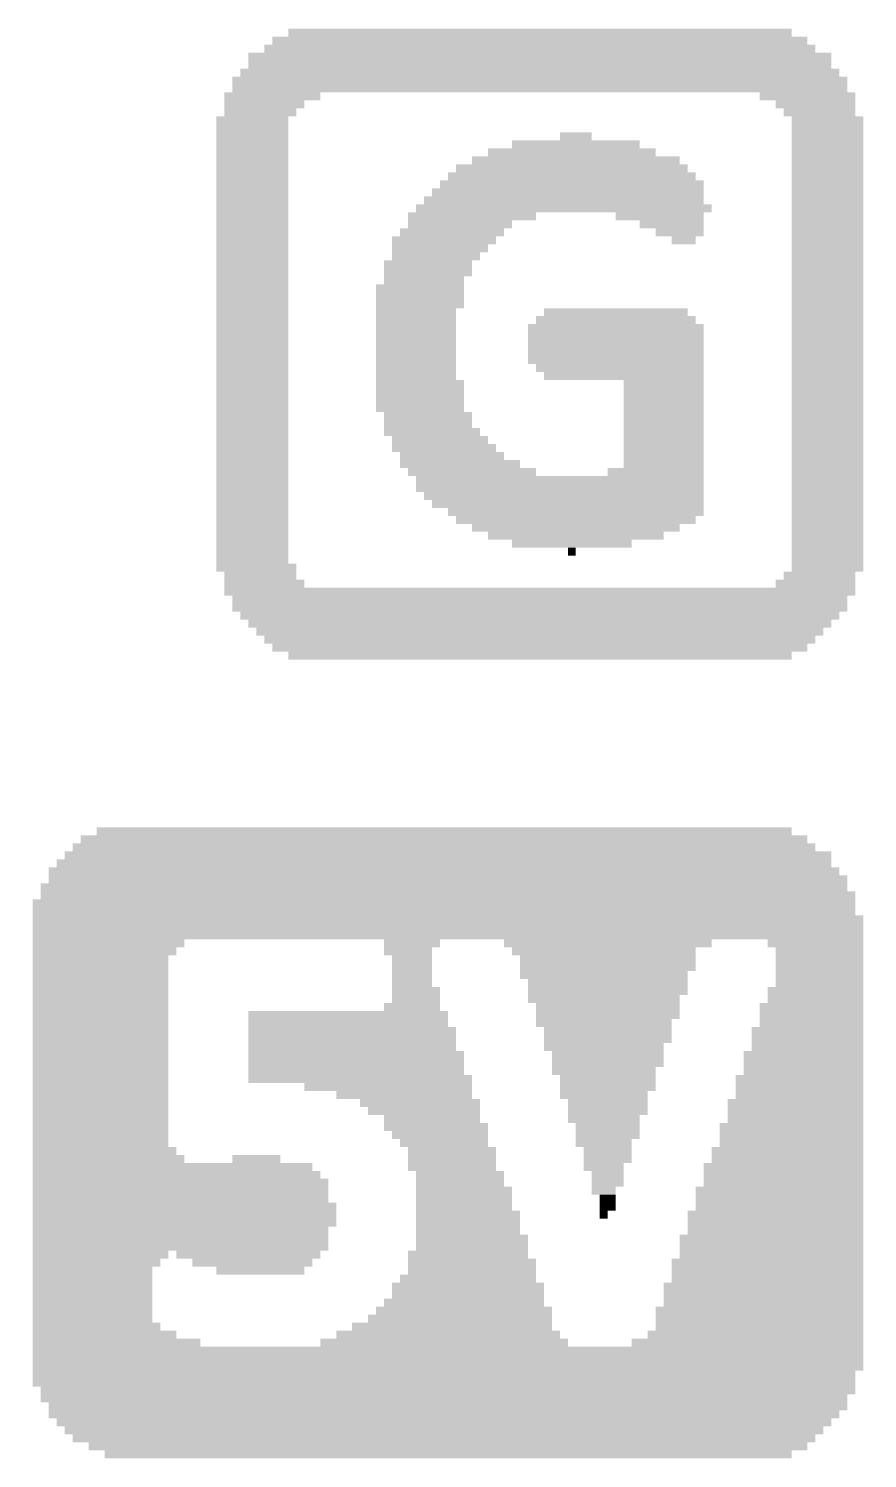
# Model space of a CAD drawing. Header units: millimetres. Extents: x -20.3 to 71.3, y -20.5 to 20.3.
# Drawn here: x 24.599 to 27.266, y -11.174 to -6.627 of the extents above; entities that cross this region are included whole.
import ezdxf

# ---------------------------------------------------------------- set-up
doc = ezdxf.new("R2010")
doc.units = ezdxf.units.MM
doc.layers.add('Top Silkscreen Layer', color=7, linetype='Continuous', true_color=0xffcc00)

msp = doc.modelspace()

# ---------------------------------------------------------------- linework, layer by layer
at = {"layer": 'Top Silkscreen Layer', "const_width": 0.0254}
for points in [[(25.4245, -6.6396), (27.0247, -6.6396)], [(25.4245, -6.6396), (27.0247, -6.6396)], [(25.3483, -6.6904), (27.1009, -6.6904)], [(25.3483, -6.6904), (27.1009, -6.6904)], [(25.3737, -6.665), (27.0755, -6.665)], [(25.3737, -6.665), (27.0755, -6.665)], [(25.2975, -6.7158), (27.1517, -6.7158)], [(25.2975, -6.7158), (27.1517, -6.7158)], [(25.2975, -6.7412), (27.1517, -6.7412)], [(25.2975, -6.7412), (27.1517, -6.7412)], [(25.2721, -6.7666), (27.1771, -6.7666)], [(25.2721, -6.7666), (27.1771, -6.7666)], [(25.2467, -6.792), (27.2025, -6.792)], [(25.2467, -6.792), (27.2025, -6.792)], [(25.2467, -6.8174), (27.2025, -6.8174)], [(25.2467, -6.8174), (27.2025, -6.8174)], [(25.2213, -6.8428), (25.5261, -6.8428)], [(25.2213, -6.8428), (25.5261, -6.8428)], [(25.2213, -6.8682), (25.4753, -6.8682)], [(25.2213, -6.8682), (25.4753, -6.8682)], [(26.9231, -6.8428), (27.2279, -6.8428)], [(26.9231, -6.8428), (27.2279, -6.8428)], [(26.9739, -6.8682), (27.2279, -6.8682)], [(26.9739, -6.8682), (27.2279, -6.8682)], [(25.1959, -6.919), (25.4245, -6.919)], [(25.1959, -6.919), (25.4245, -6.919)], [(25.2213, -6.8936), (25.4499, -6.8936)], [(25.2213, -6.8936), (25.4499, -6.8936)], [(26.9993, -6.8936), (27.2279, -6.8936)], [(26.9993, -6.8936), (27.2279, -6.8936)], [(27.0247, -6.919), (27.2533, -6.919)], [(27.0247, -6.919), (27.2533, -6.919)], [(25.1959, -6.9444), (25.4245, -6.9444)], [(25.1959, -6.9444), (25.4245, -6.9444)], [(27.0247, -6.9444), (27.2533, -6.9444)], [(27.0247, -6.9444), (27.2533, -6.9444)], [(25.1959, -6.9698), (25.4245, -6.9698)], [(25.1959, -6.9698), (25.4245, -6.9698)], [(25.1959, -6.9952), (25.4245, -6.9952)], [(25.1959, -6.9952), (25.4245, -6.9952)], [(26.1357, -6.9952), (26.5421, -6.9952)], [(26.1357, -6.9952), (26.5421, -6.9952)], [(26.2881, -6.9698), (26.3897, -6.9698)], [(26.2881, -6.9698), (26.3897, -6.9698)], [(27.0247, -6.9698), (27.2533, -6.9698)], [(27.0247, -6.9698), (27.2533, -6.9698)], [(27.0247, -6.9952), (27.2533, -6.9952)], [(27.0247, -6.9952), (27.2533, -6.9952)], [(25.1959, -7.0206), (25.4245, -7.0206)], [(25.1959, -7.0206), (25.4245, -7.0206)], [(25.1959, -7.046), (25.4245, -7.046)], [(25.1959, -7.046), (25.4245, -7.046)], [(26.0087, -7.046), (26.6691, -7.046)], [(26.0087, -7.046), (26.6691, -7.046)], [(26.0595, -7.0206), (26.5929, -7.0206)], [(26.0595, -7.0206), (26.5929, -7.0206)], [(27.0247, -7.0206), (27.2533, -7.0206)], [(27.0247, -7.0206), (27.2533, -7.0206)], [(27.0247, -7.046), (27.2533, -7.046)], [(27.0247, -7.046), (27.2533, -7.046)], [(25.1959, -7.0714), (25.4245, -7.0714)], [(25.1959, -7.0714), (25.4245, -7.0714)], [(25.1959, -7.0968), (25.4245, -7.0968)], [(25.1959, -7.0968), (25.4245, -7.0968)], [(25.9325, -7.0968), (26.7199, -7.0968)], [(25.9325, -7.0968), (26.7199, -7.0968)], [(25.9579, -7.0714), (26.6945, -7.0714)], [(25.9579, -7.0714), (26.6945, -7.0714)], [(27.0247, -7.0714), (27.2533, -7.0714)], [(27.0247, -7.0714), (27.2533, -7.0714)], [(27.0247, -7.0968), (27.2533, -7.0968)], [(27.0247, -7.0968), (27.2533, -7.0968)], [(25.1959, -7.1222), (25.4245, -7.1222)], [(25.1959, -7.1222), (25.4245, -7.1222)], [(25.1959, -7.1476), (25.4245, -7.1476)], [(25.1959, -7.1476), (25.4245, -7.1476)], [(25.8817, -7.1476), (26.7453, -7.1476)], [(25.8817, -7.1476), (26.7453, -7.1476)], [(25.9071, -7.1222), (26.7453, -7.1222)], [(25.9071, -7.1222), (26.7453, -7.1222)], [(27.0247, -7.1222), (27.2533, -7.1222)], [(27.0247, -7.1222), (27.2533, -7.1222)], [(27.0247, -7.1476), (27.2533, -7.1476)], [(27.0247, -7.1476), (27.2533, -7.1476)], [(25.1959, -7.173), (25.4245, -7.173)], [(25.1959, -7.173), (25.4245, -7.173)], [(25.8563, -7.173), (26.7453, -7.173)], [(25.8563, -7.173), (26.7453, -7.173)], [(27.0247, -7.173), (27.2533, -7.173)], [(27.0247, -7.173), (27.2533, -7.173)], [(25.1959, -7.1984), (25.4245, -7.1984)], [(25.1959, -7.1984), (25.4245, -7.1984)], [(25.1959, -7.2238), (25.4245, -7.2238)], [(25.1959, -7.2238), (25.4245, -7.2238)], [(25.8055, -7.2238), (26.2119, -7.2238)], [(25.8055, -7.2238), (26.2119, -7.2238)], [(25.8309, -7.1984), (26.7707, -7.1984)], [(25.8309, -7.1984), (26.7707, -7.1984)], [(26.4659, -7.2238), (26.7453, -7.2238)], [(26.4659, -7.2238), (26.7453, -7.2238)], [(27.0247, -7.1984), (27.2533, -7.1984)], [(27.0247, -7.1984), (27.2533, -7.1984)], [(27.0247, -7.2238), (27.2533, -7.2238)], [(27.0247, -7.2238), (27.2533, -7.2238)], [(25.1959, -7.2492), (25.4245, -7.2492)], [(25.1959, -7.2492), (25.4245, -7.2492)], [(25.1959, -7.2746), (25.4245, -7.2746)], [(25.1959, -7.2746), (25.4245, -7.2746)], [(25.7801, -7.2746), (26.1103, -7.2746)], [(25.7801, -7.2746), (26.1103, -7.2746)], [(25.8055, -7.2492), (26.1357, -7.2492)], [(25.8055, -7.2492), (26.1357, -7.2492)], [(26.5421, -7.2492), (26.7453, -7.2492)], [(26.5421, -7.2492), (26.7453, -7.2492)], [(26.5929, -7.2746), (26.7453, -7.2746)], [(26.5929, -7.2746), (26.7453, -7.2746)], [(27.0247, -7.2492), (27.2533, -7.2492)], [(27.0247, -7.2492), (27.2533, -7.2492)], [(27.0247, -7.2746), (27.2533, -7.2746)], [(27.0247, -7.2746), (27.2533, -7.2746)], [(25.1959, -7.3), (25.4245, -7.3)], [(25.1959, -7.3), (25.4245, -7.3)], [(25.1959, -7.3254), (25.4245, -7.3254)], [(25.1959, -7.3254), (25.4245, -7.3254)], [(25.7547, -7.3), (26.0849, -7.3)], [(25.7547, -7.3), (26.0849, -7.3)], [(25.7547, -7.3254), (26.0595, -7.3254)], [(25.7547, -7.3254), (26.0595, -7.3254)], [(26.6437, -7.3), (26.7199, -7.3)], [(26.6437, -7.3), (26.7199, -7.3)], [(27.0247, -7.3), (27.2533, -7.3)], [(27.0247, -7.3), (27.2533, -7.3)], [(27.0247, -7.3254), (27.2533, -7.3254)], [(27.0247, -7.3254), (27.2533, -7.3254)], [(25.1959, -7.3508), (25.4245, -7.3508)], [(25.1959, -7.3508), (25.4245, -7.3508)], [(25.1959, -7.3762), (25.4245, -7.3762)], [(25.1959, -7.3762), (25.4245, -7.3762)], [(25.7293, -7.3762), (26.0087, -7.3762)], [(25.7293, -7.3762), (26.0087, -7.3762)], [(25.7547, -7.3508), (26.0341, -7.3508)], [(25.7547, -7.3508), (26.0341, -7.3508)], [(27.0247, -7.3508), (27.2533, -7.3508)], [(27.0247, -7.3508), (27.2533, -7.3508)], [(27.0247, -7.3762), (27.2533, -7.3762)], [(27.0247, -7.3762), (27.2533, -7.3762)], [(25.1959, -7.4016), (25.4245, -7.4016)], [(25.1959, -7.4016), (25.4245, -7.4016)], [(25.7293, -7.4016), (26.0087, -7.4016)], [(25.7293, -7.4016), (26.0087, -7.4016)], [(27.0247, -7.4016), (27.2533, -7.4016)], [(27.0247, -7.4016), (27.2533, -7.4016)], [(25.1959, -7.427), (25.4245, -7.427)], [(25.1959, -7.427), (25.4245, -7.427)], [(25.1959, -7.4524), (25.4245, -7.4524)], [(25.1959, -7.4524), (25.4245, -7.4524)], [(25.7039, -7.4524), (25.9833, -7.4524)], [(25.7039, -7.4524), (25.9833, -7.4524)], [(25.7293, -7.427), (25.9833, -7.427)], [(25.7293, -7.427), (25.9833, -7.427)], [(27.0247, -7.427), (27.2533, -7.427)], [(27.0247, -7.427), (27.2533, -7.427)], [(27.0247, -7.4524), (27.2533, -7.4524)], [(27.0247, -7.4524), (27.2533, -7.4524)], [(25.1959, -7.4778), (25.4245, -7.4778)], [(25.1959, -7.4778), (25.4245, -7.4778)], [(25.1959, -7.5032), (25.4245, -7.5032)], [(25.1959, -7.5032), (25.4245, -7.5032)], [(25.7039, -7.4778), (25.9833, -7.4778)], [(25.7039, -7.4778), (25.9833, -7.4778)], [(25.7039, -7.5032), (25.9833, -7.5032)], [(25.7039, -7.5032), (25.9833, -7.5032)], [(27.0247, -7.4778), (27.2533, -7.4778)], [(27.0247, -7.4778), (27.2533, -7.4778)], [(27.0247, -7.5032), (27.2533, -7.5032)], [(27.0247, -7.5032), (27.2533, -7.5032)], [(25.1959, -7.5286), (25.4245, -7.5286)], [(25.1959, -7.5286), (25.4245, -7.5286)], [(25.1959, -7.554), (25.4245, -7.554)], [(25.1959, -7.554), (25.4245, -7.554)], [(25.7039, -7.5286), (25.9579, -7.5286)], [(25.7039, -7.5286), (25.9579, -7.5286)], [(25.7039, -7.554), (25.9579, -7.554)], [(25.7039, -7.554), (25.9579, -7.554)], [(26.2119, -7.554), (26.7199, -7.554)], [(26.2119, -7.554), (26.7199, -7.554)], [(26.2373, -7.5286), (26.6945, -7.5286)], [(26.2373, -7.5286), (26.6945, -7.5286)], [(27.0247, -7.5286), (27.2533, -7.5286)], [(27.0247, -7.5286), (27.2533, -7.5286)], [(27.0247, -7.554), (27.2533, -7.554)], [(27.0247, -7.554), (27.2533, -7.554)], [(25.1959, -7.5794), (25.4245, -7.5794)], [(25.1959, -7.5794), (25.4245, -7.5794)], [(25.1959, -7.6048), (25.4245, -7.6048)], [(25.1959, -7.6048), (25.4245, -7.6048)], [(25.7039, -7.5794), (25.9579, -7.5794)], [(25.7039, -7.5794), (25.9579, -7.5794)], [(25.7039, -7.6048), (25.9579, -7.6048)], [(25.7039, -7.6048), (25.9579, -7.6048)], [(26.1865, -7.5794), (26.7453, -7.5794)], [(26.1865, -7.5794), (26.7453, -7.5794)], [(26.1865, -7.6048), (26.7453, -7.6048)], [(26.1865, -7.6048), (26.7453, -7.6048)], [(27.0247, -7.5794), (27.2533, -7.5794)], [(27.0247, -7.5794), (27.2533, -7.5794)], [(27.0247, -7.6048), (27.2533, -7.6048)], [(27.0247, -7.6048), (27.2533, -7.6048)], [(25.1959, -7.6302), (25.4245, -7.6302)], [(25.1959, -7.6302), (25.4245, -7.6302)], [(25.7039, -7.6302), (25.9579, -7.6302)], [(25.7039, -7.6302), (25.9579, -7.6302)], [(26.1865, -7.6302), (26.7453, -7.6302)], [(26.1865, -7.6302), (26.7453, -7.6302)], [(27.0247, -7.6302), (27.2533, -7.6302)], [(27.0247, -7.6302), (27.2533, -7.6302)], [(25.1959, -7.6556), (25.4245, -7.6556)], [(25.1959, -7.6556), (25.4245, -7.6556)], [(25.1959, -7.681), (25.4245, -7.681)], [(25.1959, -7.681), (25.4245, -7.681)], [(25.7039, -7.6556), (25.9579, -7.6556)], [(25.7039, -7.6556), (25.9579, -7.6556)], [(25.7039, -7.681), (25.9579, -7.681)], [(25.7039, -7.681), (25.9579, -7.681)], [(26.1865, -7.6556), (26.7453, -7.6556)], [(26.1865, -7.6556), (26.7453, -7.6556)], [(26.1865, -7.681), (26.7453, -7.681)], [(26.1865, -7.681), (26.7453, -7.681)], [(27.0247, -7.6556), (27.2533, -7.6556)], [(27.0247, -7.6556), (27.2533, -7.6556)], [(27.0247, -7.681), (27.2533, -7.681)], [(27.0247, -7.681), (27.2533, -7.681)], [(25.1959, -7.7064), (25.4245, -7.7064)], [(25.1959, -7.7064), (25.4245, -7.7064)], [(25.1959, -7.7318), (25.4245, -7.7318)], [(25.1959, -7.7318), (25.4245, -7.7318)], [(25.7039, -7.7064), (25.9579, -7.7064)], [(25.7039, -7.7064), (25.9579, -7.7064)], [(25.7039, -7.7318), (25.9579, -7.7318)], [(25.7039, -7.7318), (25.9579, -7.7318)], [(26.2119, -7.7064), (26.7453, -7.7064)], [(26.2119, -7.7064), (26.7453, -7.7064)], [(26.2373, -7.7318), (26.7453, -7.7318)], [(26.2373, -7.7318), (26.7453, -7.7318)], [(27.0247, -7.7064), (27.2533, -7.7064)], [(27.0247, -7.7064), (27.2533, -7.7064)], [(27.0247, -7.7318), (27.2533, -7.7318)], [(27.0247, -7.7318), (27.2533, -7.7318)], [(25.1959, -7.7572), (25.4245, -7.7572)], [(25.1959, -7.7572), (25.4245, -7.7572)], [(25.1959, -7.7826), (25.4245, -7.7826)], [(25.1959, -7.7826), (25.4245, -7.7826)], [(25.7039, -7.7572), (25.9833, -7.7572)], [(25.7039, -7.7572), (25.9833, -7.7572)], [(25.7039, -7.7826), (25.9833, -7.7826)], [(25.7039, -7.7826), (25.9833, -7.7826)], [(26.4913, -7.7572), (26.7453, -7.7572)], [(26.4913, -7.7572), (26.7453, -7.7572)], [(26.4913, -7.7826), (26.7453, -7.7826)], [(26.4913, -7.7826), (26.7453, -7.7826)], [(27.0247, -7.7572), (27.2533, -7.7572)], [(27.0247, -7.7572), (27.2533, -7.7572)], [(27.0247, -7.7826), (27.2533, -7.7826)], [(27.0247, -7.7826), (27.2533, -7.7826)], [(25.1959, -7.808), (25.4245, -7.808)], [(25.1959, -7.808), (25.4245, -7.808)], [(25.7039, -7.808), (25.9833, -7.808)], [(25.7039, -7.808), (25.9833, -7.808)], [(26.4913, -7.808), (26.7453, -7.808)], [(26.4913, -7.808), (26.7453, -7.808)], [(27.0247, -7.808), (27.2533, -7.808)], [(27.0247, -7.808), (27.2533, -7.808)], [(25.1959, -7.8334), (25.4245, -7.8334)], [(25.1959, -7.8334), (25.4245, -7.8334)], [(25.1959, -7.8588), (25.4245, -7.8588)], [(25.1959, -7.8588), (25.4245, -7.8588)], [(25.7039, -7.8334), (25.9833, -7.8334)], [(25.7039, -7.8334), (25.9833, -7.8334)], [(25.7293, -7.8588), (26.0087, -7.8588)], [(25.7293, -7.8588), (26.0087, -7.8588)], [(26.4913, -7.8334), (26.7453, -7.8334)], [(26.4913, -7.8334), (26.7453, -7.8334)], [(26.4913, -7.8588), (26.7453, -7.8588)], [(26.4913, -7.8588), (26.7453, -7.8588)], [(27.0247, -7.8334), (27.2533, -7.8334)], [(27.0247, -7.8334), (27.2533, -7.8334)], [(27.0247, -7.8588), (27.2533, -7.8588)], [(27.0247, -7.8588), (27.2533, -7.8588)], [(25.1959, -7.8842), (25.4245, -7.8842)], [(25.1959, -7.8842), (25.4245, -7.8842)], [(25.1959, -7.9096), (25.4245, -7.9096)], [(25.1959, -7.9096), (25.4245, -7.9096)], [(25.7293, -7.8842), (26.0087, -7.8842)], [(25.7293, -7.8842), (26.0087, -7.8842)], [(25.7293, -7.9096), (26.0341, -7.9096)], [(25.7293, -7.9096), (26.0341, -7.9096)], [(26.4913, -7.8842), (26.7453, -7.8842)], [(26.4913, -7.8842), (26.7453, -7.8842)], [(26.4913, -7.9096), (26.7453, -7.9096)], [(26.4913, -7.9096), (26.7453, -7.9096)], [(27.0247, -7.8842), (27.2533, -7.8842)], [(27.0247, -7.8842), (27.2533, -7.8842)], [(27.0247, -7.9096), (27.2533, -7.9096)], [(27.0247, -7.9096), (27.2533, -7.9096)], [(25.1959, -7.935), (25.4245, -7.935)], [(25.1959, -7.935), (25.4245, -7.935)], [(25.1959, -7.9604), (25.4245, -7.9604)], [(25.1959, -7.9604), (25.4245, -7.9604)], [(25.7547, -7.935), (26.0595, -7.935)], [(25.7547, -7.935), (26.0595, -7.935)], [(25.7547, -7.9604), (26.0849, -7.9604)], [(25.7547, -7.9604), (26.0849, -7.9604)], [(26.4913, -7.935), (26.7453, -7.935)], [(26.4913, -7.935), (26.7453, -7.935)], [(26.4913, -7.9604), (26.7453, -7.9604)], [(26.4913, -7.9604), (26.7453, -7.9604)], [(27.0247, -7.935), (27.2533, -7.935)], [(27.0247, -7.935), (27.2533, -7.935)], [(27.0247, -7.9604), (27.2533, -7.9604)], [(27.0247, -7.9604), (27.2533, -7.9604)], [(25.1959, -7.9858), (25.4245, -7.9858)], [(25.1959, -7.9858), (25.4245, -7.9858)], [(25.1959, -8.0112), (25.4245, -8.0112)], [(25.1959, -8.0112), (25.4245, -8.0112)], [(25.7801, -7.9858), (26.1103, -7.9858)], [(25.7801, -7.9858), (26.1103, -7.9858)], [(25.7801, -8.0112), (26.1611, -8.0112)], [(25.7801, -8.0112), (26.1611, -8.0112)], [(26.4913, -7.9858), (26.7453, -7.9858)], [(26.4913, -7.9858), (26.7453, -7.9858)], [(26.4913, -8.0112), (26.7453, -8.0112)], [(26.4913, -8.0112), (26.7453, -8.0112)], [(27.0247, -7.9858), (27.2533, -7.9858)], [(27.0247, -7.9858), (27.2533, -7.9858)], [(27.0247, -8.0112), (27.2533, -8.0112)], [(27.0247, -8.0112), (27.2533, -8.0112)], [(25.1959, -8.0366), (25.4245, -8.0366)], [(25.1959, -8.0366), (25.4245, -8.0366)], [(25.8055, -8.0366), (26.2119, -8.0366)], [(25.8055, -8.0366), (26.2119, -8.0366)], [(26.4405, -8.0366), (26.7453, -8.0366)], [(26.4405, -8.0366), (26.7453, -8.0366)], [(27.0247, -8.0366), (27.2533, -8.0366)], [(27.0247, -8.0366), (27.2533, -8.0366)], [(25.1959, -8.062), (25.4245, -8.062)], [(25.1959, -8.062), (25.4245, -8.062)], [(25.1959, -8.0874), (25.4245, -8.0874)], [(25.1959, -8.0874), (25.4245, -8.0874)], [(25.8309, -8.062), (26.7453, -8.062)], [(25.8309, -8.062), (26.7453, -8.062)], [(25.8309, -8.0874), (26.7453, -8.0874)], [(25.8309, -8.0874), (26.7453, -8.0874)], [(27.0247, -8.062), (27.2533, -8.062)], [(27.0247, -8.062), (27.2533, -8.062)], [(27.0247, -8.0874), (27.2533, -8.0874)], [(27.0247, -8.0874), (27.2533, -8.0874)], [(25.1959, -8.1128), (25.4245, -8.1128)], [(25.1959, -8.1128), (25.4245, -8.1128)], [(25.1959, -8.1382), (25.4245, -8.1382)], [(25.1959, -8.1382), (25.4245, -8.1382)], [(25.8563, -8.1128), (26.7453, -8.1128)], [(25.8563, -8.1128), (26.7453, -8.1128)], [(25.8817, -8.1382), (26.7453, -8.1382)], [(25.8817, -8.1382), (26.7453, -8.1382)], [(27.0247, -8.1128), (27.2533, -8.1128)], [(27.0247, -8.1128), (27.2533, -8.1128)], [(27.0247, -8.1382), (27.2533, -8.1382)], [(27.0247, -8.1382), (27.2533, -8.1382)], [(25.1959, -8.1636), (25.4245, -8.1636)], [(25.1959, -8.1636), (25.4245, -8.1636)], [(25.1959, -8.189), (25.4245, -8.189)], [(25.1959, -8.189), (25.4245, -8.189)], [(25.9325, -8.1636), (26.7453, -8.1636)], [(25.9325, -8.1636), (26.7453, -8.1636)], [(25.9579, -8.189), (26.7199, -8.189)], [(25.9579, -8.189), (26.7199, -8.189)], [(27.0247, -8.1636), (27.2533, -8.1636)], [(27.0247, -8.1636), (27.2533, -8.1636)], [(27.0247, -8.189), (27.2533, -8.189)], [(27.0247, -8.189), (27.2533, -8.189)], [(25.1959, -8.2144), (25.4245, -8.2144)], [(25.1959, -8.2144), (25.4245, -8.2144)], [(25.1959, -8.2398), (25.4245, -8.2398)], [(25.1959, -8.2398), (25.4245, -8.2398)], [(26.0087, -8.2144), (26.6691, -8.2144)], [(26.0087, -8.2144), (26.6691, -8.2144)], [(26.0595, -8.2398), (26.6183, -8.2398)], [(26.0595, -8.2398), (26.6183, -8.2398)], [(27.0247, -8.2144), (27.2533, -8.2144)], [(27.0247, -8.2144), (27.2533, -8.2144)], [(27.0247, -8.2398), (27.2533, -8.2398)], [(27.0247, -8.2398), (27.2533, -8.2398)], [(25.1959, -8.2652), (25.4245, -8.2652)], [(25.1959, -8.2652), (25.4245, -8.2652)], [(26.1357, -8.2652), (26.5167, -8.2652)], [(26.1357, -8.2652), (26.5167, -8.2652)], [(27.0247, -8.2652), (27.2533, -8.2652)], [(27.0247, -8.2652), (27.2533, -8.2652)], [(25.1959, -8.2906), (25.4245, -8.2906)], [(25.1959, -8.2906), (25.4245, -8.2906)], [(25.1959, -8.316), (25.4245, -8.316)], [(25.1959, -8.316), (25.4245, -8.316)], [(26.3135, -8.2906), (26.3389, -8.2906)], [(26.3135, -8.2906), (26.3389, -8.2906)], [(27.0247, -8.2906), (27.2533, -8.2906)], [(27.0247, -8.2906), (27.2533, -8.2906)], [(27.0247, -8.316), (27.2533, -8.316)], [(27.0247, -8.316), (27.2533, -8.316)], [(25.1959, -8.3414), (25.4499, -8.3414)], [(25.1959, -8.3414), (25.4499, -8.3414)], [(25.2213, -8.3668), (25.4499, -8.3668)], [(25.2213, -8.3668), (25.4499, -8.3668)], [(26.9993, -8.3668), (27.2279, -8.3668)], [(26.9993, -8.3668), (27.2279, -8.3668)], [(27.0247, -8.3414), (27.2533, -8.3414)], [(27.0247, -8.3414), (27.2533, -8.3414)], [(25.2213, -8.3922), (25.4753, -8.3922)], [(25.2213, -8.3922), (25.4753, -8.3922)], [(25.2213, -8.4176), (27.2279, -8.4176)], [(25.2213, -8.4176), (27.2279, -8.4176)], [(26.9739, -8.3922), (27.2279, -8.3922)], [(26.9739, -8.3922), (27.2279, -8.3922)], [(25.2467, -8.443), (27.2025, -8.443)], [(25.2467, -8.443), (27.2025, -8.443)], [(25.2467, -8.4684), (27.2025, -8.4684)], [(25.2467, -8.4684), (27.2025, -8.4684)], [(25.2721, -8.4938), (27.1771, -8.4938)], [(25.2721, -8.4938), (27.1771, -8.4938)], [(25.2975, -8.5192), (27.1517, -8.5192)], [(25.2975, -8.5192), (27.1517, -8.5192)], [(25.3229, -8.5446), (27.1263, -8.5446)], [(25.3229, -8.5446), (27.1263, -8.5446)], [(25.3483, -8.57), (27.1009, -8.57)], [(25.3483, -8.57), (27.1009, -8.57)], [(25.3737, -8.5954), (27.0755, -8.5954)], [(25.3737, -8.5954), (27.0755, -8.5954)], [(25.4245, -8.6208), (27.0247, -8.6208)], [(25.4245, -8.6208), (27.0247, -8.6208)], [(24.8149, -9.1796), (27.0247, -9.1796)], [(24.8149, -9.1796), (27.0247, -9.1796)], [(24.7387, -9.2304), (27.1009, -9.2304)], [(24.7387, -9.2304), (27.1009, -9.2304)], [(24.7641, -9.205), (27.0755, -9.205)], [(24.7641, -9.205), (27.0755, -9.205)], [(24.6879, -9.2812), (27.1517, -9.2812)], [(24.6879, -9.2812), (27.1517, -9.2812)], [(24.7133, -9.2558), (27.1517, -9.2558)], [(24.7133, -9.2558), (27.1517, -9.2558)], [(24.6625, -9.3066), (27.1771, -9.3066)], [(24.6625, -9.3066), (27.1771, -9.3066)], [(24.6625, -9.332), (27.2025, -9.332)], [(24.6625, -9.332), (27.2025, -9.332)], [(24.6371, -9.3574), (27.2025, -9.3574)], [(24.6371, -9.3574), (27.2025, -9.3574)], [(24.6117, -9.4082), (27.2279, -9.4082)], [(24.6117, -9.4082), (27.2279, -9.4082)], [(24.6371, -9.3828), (27.2279, -9.3828)], [(24.6371, -9.3828), (27.2279, -9.3828)], [(24.6117, -9.4336), (27.2279, -9.4336)], [(24.6117, -9.4336), (27.2279, -9.4336)], [(24.6117, -9.459), (27.2533, -9.459)], [(24.6117, -9.459), (27.2533, -9.459)], [(24.6117, -9.4844), (27.2533, -9.4844)], [(24.6117, -9.4844), (27.2533, -9.4844)], [(24.6117, -9.5098), (27.2533, -9.5098)], [(24.6117, -9.5098), (27.2533, -9.5098)], [(24.6117, -9.5352), (25.0943, -9.5352)], [(24.6117, -9.5352), (25.0943, -9.5352)], [(25.7293, -9.5352), (25.9071, -9.5352)], [(25.7293, -9.5352), (25.9071, -9.5352)], [(26.1103, -9.5352), (26.7707, -9.5352)], [(26.1103, -9.5352), (26.7707, -9.5352)], [(26.9485, -9.5352), (27.2533, -9.5352)], [(26.9485, -9.5352), (27.2533, -9.5352)], [(24.6117, -9.5606), (25.0689, -9.5606)], [(24.6117, -9.5606), (25.0689, -9.5606)], [(24.6117, -9.586), (25.0435, -9.586)], [(24.6117, -9.586), (25.0435, -9.586)], [(25.7293, -9.5606), (25.8817, -9.5606)], [(25.7293, -9.5606), (25.8817, -9.5606)], [(25.7547, -9.586), (25.8817, -9.586)], [(25.7547, -9.586), (25.8817, -9.586)], [(26.1357, -9.5606), (26.7199, -9.5606)], [(26.1357, -9.5606), (26.7199, -9.5606)], [(26.1611, -9.586), (26.7199, -9.586)], [(26.1611, -9.586), (26.7199, -9.586)], [(26.9739, -9.5606), (27.2533, -9.5606)], [(26.9739, -9.5606), (27.2533, -9.5606)], [(26.9739, -9.586), (27.2533, -9.586)], [(26.9739, -9.586), (27.2533, -9.586)], [(24.6117, -9.6114), (25.0435, -9.6114)], [(24.6117, -9.6114), (25.0435, -9.6114)], [(24.6117, -9.6368), (25.0435, -9.6368)], [(24.6117, -9.6368), (25.0435, -9.6368)], [(25.7547, -9.6114), (25.8817, -9.6114)], [(25.7547, -9.6114), (25.8817, -9.6114)], [(25.7547, -9.6368), (25.8817, -9.6368)], [(25.7547, -9.6368), (25.8817, -9.6368)], [(26.1611, -9.6114), (26.7199, -9.6114)], [(26.1611, -9.6114), (26.7199, -9.6114)], [(26.1611, -9.6368), (26.6945, -9.6368)], [(26.1611, -9.6368), (26.6945, -9.6368)], [(26.9739, -9.6114), (27.2533, -9.6114)], [(26.9739, -9.6114), (27.2533, -9.6114)], [(26.9739, -9.6368), (27.2533, -9.6368)], [(26.9739, -9.6368), (27.2533, -9.6368)], [(24.6117, -9.6622), (25.0435, -9.6622)], [(24.6117, -9.6622), (25.0435, -9.6622)], [(24.6117, -9.6876), (25.0435, -9.6876)], [(24.6117, -9.6876), (25.0435, -9.6876)], [(25.7547, -9.6622), (25.8817, -9.6622)], [(25.7547, -9.6622), (25.8817, -9.6622)], [(25.7547, -9.6876), (25.9071, -9.6876)], [(25.7547, -9.6876), (25.9071, -9.6876)], [(26.1865, -9.6622), (26.6945, -9.6622)], [(26.1865, -9.6622), (26.6945, -9.6622)], [(26.1865, -9.6876), (26.6945, -9.6876)], [(26.1865, -9.6876), (26.6945, -9.6876)], [(26.9485, -9.6876), (27.2533, -9.6876)], [(26.9485, -9.6876), (27.2533, -9.6876)], [(26.9739, -9.6622), (27.2533, -9.6622)], [(26.9739, -9.6622), (27.2533, -9.6622)], [(24.6117, -9.713), (25.0435, -9.713)], [(24.6117, -9.713), (25.0435, -9.713)], [(24.6117, -9.7384), (25.0435, -9.7384)], [(24.6117, -9.7384), (25.0435, -9.7384)], [(25.7293, -9.7384), (25.9071, -9.7384)], [(25.7293, -9.7384), (25.9071, -9.7384)], [(25.7547, -9.713), (25.9071, -9.713)], [(25.7547, -9.713), (25.9071, -9.713)], [(26.1865, -9.713), (26.6691, -9.713)], [(26.1865, -9.713), (26.6691, -9.713)], [(26.2119, -9.7384), (26.6691, -9.7384)], [(26.2119, -9.7384), (26.6691, -9.7384)], [(26.9231, -9.7384), (27.2533, -9.7384)], [(26.9231, -9.7384), (27.2533, -9.7384)], [(26.9485, -9.713), (27.2533, -9.713)], [(26.9485, -9.713), (27.2533, -9.713)], [(24.6117, -9.7638), (25.0435, -9.7638)], [(24.6117, -9.7638), (25.0435, -9.7638)], [(25.2975, -9.7638), (25.9325, -9.7638)], [(25.2975, -9.7638), (25.9325, -9.7638)], [(26.2119, -9.7638), (26.6691, -9.7638)], [(26.2119, -9.7638), (26.6691, -9.7638)], [(26.9231, -9.7638), (27.2533, -9.7638)], [(26.9231, -9.7638), (27.2533, -9.7638)], [(24.6117, -9.7892), (25.0435, -9.7892)], [(24.6117, -9.7892), (25.0435, -9.7892)], [(24.6117, -9.8146), (25.0435, -9.8146)], [(24.6117, -9.8146), (25.0435, -9.8146)], [(25.2975, -9.7892), (25.9325, -9.7892)], [(25.2975, -9.7892), (25.9325, -9.7892)], [(25.2975, -9.8146), (25.9579, -9.8146)], [(25.2975, -9.8146), (25.9579, -9.8146)], [(26.2119, -9.7892), (26.6437, -9.7892)], [(26.2119, -9.7892), (26.6437, -9.7892)], [(26.2373, -9.8146), (26.6437, -9.8146)], [(26.2373, -9.8146), (26.6437, -9.8146)], [(26.8977, -9.8146), (27.2533, -9.8146)], [(26.8977, -9.8146), (27.2533, -9.8146)], [(26.9231, -9.7892), (27.2533, -9.7892)], [(26.9231, -9.7892), (27.2533, -9.7892)], [(24.6117, -9.84), (25.0435, -9.84)], [(24.6117, -9.84), (25.0435, -9.84)], [(24.6117, -9.8654), (25.0435, -9.8654)], [(24.6117, -9.8654), (25.0435, -9.8654)], [(25.2975, -9.84), (25.9579, -9.84)], [(25.2975, -9.84), (25.9579, -9.84)], [(25.2975, -9.8654), (25.9579, -9.8654)], [(25.2975, -9.8654), (25.9579, -9.8654)], [(26.2373, -9.84), (26.6437, -9.84)], [(26.2373, -9.84), (26.6437, -9.84)], [(26.2373, -9.8654), (26.6183, -9.8654)], [(26.2373, -9.8654), (26.6183, -9.8654)], [(26.8977, -9.84), (27.2533, -9.84)], [(26.8977, -9.84), (27.2533, -9.84)], [(26.8977, -9.8654), (27.2533, -9.8654)], [(26.8977, -9.8654), (27.2533, -9.8654)], [(24.6117, -9.8908), (25.0435, -9.8908)], [(24.6117, -9.8908), (25.0435, -9.8908)], [(24.6117, -9.9162), (25.0435, -9.9162)], [(24.6117, -9.9162), (25.0435, -9.9162)], [(25.2975, -9.8908), (25.9833, -9.8908)], [(25.2975, -9.8908), (25.9833, -9.8908)], [(25.2975, -9.9162), (25.9833, -9.9162)], [(25.2975, -9.9162), (25.9833, -9.9162)], [(26.2627, -9.8908), (26.6183, -9.8908)], [(26.2627, -9.8908), (26.6183, -9.8908)], [(26.2627, -9.9162), (26.6183, -9.9162)], [(26.2627, -9.9162), (26.6183, -9.9162)], [(26.8723, -9.8908), (27.2533, -9.8908)], [(26.8723, -9.8908), (27.2533, -9.8908)], [(26.8723, -9.9162), (27.2533, -9.9162)], [(26.8723, -9.9162), (27.2533, -9.9162)], [(24.6117, -9.9416), (25.0435, -9.9416)], [(24.6117, -9.9416), (25.0435, -9.9416)], [(24.6117, -9.967), (25.0435, -9.967)], [(24.6117, -9.967), (25.0435, -9.967)], [(25.2975, -9.9416), (25.9833, -9.9416)], [(25.2975, -9.9416), (25.9833, -9.9416)], [(25.2975, -9.967), (26.0087, -9.967)], [(25.2975, -9.967), (26.0087, -9.967)], [(26.2627, -9.9416), (26.5929, -9.9416)], [(26.2627, -9.9416), (26.5929, -9.9416)], [(26.2881, -9.967), (26.5929, -9.967)], [(26.2881, -9.967), (26.5929, -9.967)], [(26.8469, -9.967), (27.2533, -9.967)], [(26.8469, -9.967), (27.2533, -9.967)], [(26.8723, -9.9416), (27.2533, -9.9416)], [(26.8723, -9.9416), (27.2533, -9.9416)], [(24.6117, -9.9924), (25.0435, -9.9924)], [(24.6117, -9.9924), (25.0435, -9.9924)], [(25.4753, -9.9924), (26.0087, -9.9924)], [(25.4753, -9.9924), (26.0087, -9.9924)], [(26.2881, -9.9924), (26.5929, -9.9924)], [(26.2881, -9.9924), (26.5929, -9.9924)], [(26.8469, -9.9924), (27.2533, -9.9924)], [(26.8469, -9.9924), (27.2533, -9.9924)], [(24.6117, -10.0178), (25.0435, -10.0178)], [(24.6117, -10.0178), (25.0435, -10.0178)], [(24.6117, -10.0432), (25.0435, -10.0432)], [(24.6117, -10.0432), (25.0435, -10.0432)], [(25.5769, -10.0178), (26.0087, -10.0178)], [(25.5769, -10.0178), (26.0087, -10.0178)], [(25.6531, -10.0432), (26.0341, -10.0432)], [(25.6531, -10.0432), (26.0341, -10.0432)], [(26.2881, -10.0178), (26.5675, -10.0178)], [(26.2881, -10.0178), (26.5675, -10.0178)], [(26.3135, -10.0432), (26.5675, -10.0432)], [(26.3135, -10.0432), (26.5675, -10.0432)], [(26.8215, -10.0432), (27.2533, -10.0432)], [(26.8215, -10.0432), (27.2533, -10.0432)], [(26.8469, -10.0178), (27.2533, -10.0178)], [(26.8469, -10.0178), (27.2533, -10.0178)], [(24.6117, -10.0686), (25.0435, -10.0686)], [(24.6117, -10.0686), (25.0435, -10.0686)], [(24.6117, -10.094), (25.0435, -10.094)], [(24.6117, -10.094), (25.0435, -10.094)], [(25.6785, -10.0686), (26.0341, -10.0686)], [(25.6785, -10.0686), (26.0341, -10.0686)], [(25.7293, -10.094), (26.0341, -10.094)], [(25.7293, -10.094), (26.0341, -10.094)], [(26.3135, -10.0686), (26.5675, -10.0686)], [(26.3135, -10.0686), (26.5675, -10.0686)], [(26.3135, -10.094), (26.5421, -10.094)], [(26.3135, -10.094), (26.5421, -10.094)], [(26.8215, -10.0686), (27.2533, -10.0686)], [(26.8215, -10.0686), (27.2533, -10.0686)], [(26.8215, -10.094), (27.2533, -10.094)], [(26.8215, -10.094), (27.2533, -10.094)], [(24.6117, -10.1194), (25.0435, -10.1194)], [(24.6117, -10.1194), (25.0435, -10.1194)], [(24.6117, -10.1448), (25.0435, -10.1448)], [(24.6117, -10.1448), (25.0435, -10.1448)], [(25.7293, -10.1194), (26.0595, -10.1194)], [(25.7293, -10.1194), (26.0595, -10.1194)], [(25.7547, -10.1448), (26.0595, -10.1448)], [(25.7547, -10.1448), (26.0595, -10.1448)], [(26.3389, -10.1194), (26.5421, -10.1194)], [(26.3389, -10.1194), (26.5421, -10.1194)], [(26.3389, -10.1448), (26.5421, -10.1448)], [(26.3389, -10.1448), (26.5421, -10.1448)], [(26.7961, -10.1194), (27.2533, -10.1194)], [(26.7961, -10.1194), (27.2533, -10.1194)], [(26.7961, -10.1448), (27.2533, -10.1448)], [(26.7961, -10.1448), (27.2533, -10.1448)], [(24.6117, -10.1702), (25.0435, -10.1702)], [(24.6117, -10.1702), (25.0435, -10.1702)], [(24.6117, -10.1956), (25.0689, -10.1956)], [(24.6117, -10.1956), (25.0689, -10.1956)], [(25.7801, -10.1702), (26.0595, -10.1702)], [(25.7801, -10.1702), (26.0595, -10.1702)], [(25.8055, -10.1956), (26.0849, -10.1956)], [(25.8055, -10.1956), (26.0849, -10.1956)], [(26.3389, -10.1702), (26.5167, -10.1702)], [(26.3389, -10.1702), (26.5167, -10.1702)], [(26.3643, -10.1956), (26.5167, -10.1956)], [(26.3643, -10.1956), (26.5167, -10.1956)], [(26.7707, -10.1956), (27.2533, -10.1956)], [(26.7707, -10.1956), (27.2533, -10.1956)], [(26.7961, -10.1702), (27.2533, -10.1702)], [(26.7961, -10.1702), (27.2533, -10.1702)], [(24.6117, -10.221), (25.0943, -10.221)], [(24.6117, -10.221), (25.0943, -10.221)], [(25.2467, -10.221), (25.3991, -10.221)], [(25.2467, -10.221), (25.3991, -10.221)], [(25.8055, -10.221), (26.0849, -10.221)], [(25.8055, -10.221), (26.0849, -10.221)], [(26.3643, -10.221), (26.5167, -10.221)], [(26.3643, -10.221), (26.5167, -10.221)], [(26.7707, -10.221), (27.2533, -10.221)], [(26.7707, -10.221), (27.2533, -10.221)], [(24.6117, -10.2464), (25.5007, -10.2464)], [(24.6117, -10.2464), (25.5007, -10.2464)], [(24.6117, -10.2718), (25.5261, -10.2718)], [(24.6117, -10.2718), (25.5261, -10.2718)], [(25.8055, -10.2464), (26.0849, -10.2464)], [(25.8055, -10.2464), (26.0849, -10.2464)], [(25.8309, -10.2718), (26.1103, -10.2718)], [(25.8309, -10.2718), (26.1103, -10.2718)], [(26.3643, -10.2464), (26.4913, -10.2464)], [(26.3643, -10.2464), (26.4913, -10.2464)], [(26.3897, -10.2718), (26.4913, -10.2718)], [(26.3897, -10.2718), (26.4913, -10.2718)], [(26.7453, -10.2464), (27.2533, -10.2464)], [(26.7453, -10.2464), (27.2533, -10.2464)], [(26.7453, -10.2718), (27.2533, -10.2718)], [(26.7453, -10.2718), (27.2533, -10.2718)], [(24.6117, -10.2972), (25.5515, -10.2972)], [(24.6117, -10.2972), (25.5515, -10.2972)], [(24.6117, -10.3226), (25.5515, -10.3226)], [(24.6117, -10.3226), (25.5515, -10.3226)], [(25.8309, -10.2972), (26.1103, -10.2972)], [(25.8309, -10.2972), (26.1103, -10.2972)], [(25.8309, -10.3226), (26.1357, -10.3226)], [(25.8309, -10.3226), (26.1357, -10.3226)], [(26.3897, -10.2972), (26.4913, -10.2972)], [(26.3897, -10.2972), (26.4913, -10.2972)], [(26.3897, -10.3226), (26.4659, -10.3226)], [(26.3897, -10.3226), (26.4659, -10.3226)], [(26.7199, -10.3226), (27.2533, -10.3226)], [(26.7199, -10.3226), (27.2533, -10.3226)], [(26.7453, -10.2972), (27.2533, -10.2972)], [(26.7453, -10.2972), (27.2533, -10.2972)], [(24.6117, -10.348), (25.5515, -10.348)], [(24.6117, -10.348), (25.5515, -10.348)], [(24.6117, -10.3734), (25.5769, -10.3734)], [(24.6117, -10.3734), (25.5769, -10.3734)], [(25.8309, -10.348), (26.1357, -10.348)], [(25.8309, -10.348), (26.1357, -10.348)], [(25.8309, -10.3734), (26.1357, -10.3734)], [(25.8309, -10.3734), (26.1357, -10.3734)], [(26.4151, -10.348), (26.4659, -10.348)], [(26.4151, -10.348), (26.4659, -10.348)], [(26.4151, -10.3734), (26.4659, -10.3734)], [(26.4151, -10.3734), (26.4659, -10.3734)], [(26.7199, -10.348), (27.2533, -10.348)], [(26.7199, -10.348), (27.2533, -10.348)], [(26.7199, -10.3734), (27.2533, -10.3734)], [(26.7199, -10.3734), (27.2533, -10.3734)], [(24.6117, -10.3988), (25.5769, -10.3988)], [(24.6117, -10.3988), (25.5769, -10.3988)], [(24.6117, -10.4242), (25.5769, -10.4242)], [(24.6117, -10.4242), (25.5769, -10.4242)], [(25.8309, -10.3988), (26.1611, -10.3988)], [(25.8309, -10.3988), (26.1611, -10.3988)], [(25.8309, -10.4242), (26.1611, -10.4242)], [(25.8309, -10.4242), (26.1611, -10.4242)], [(26.4151, -10.3988), (26.4405, -10.3988)], [(26.4151, -10.3988), (26.4405, -10.3988)], [(26.6945, -10.3988), (27.2533, -10.3988)], [(26.6945, -10.3988), (27.2533, -10.3988)], [(26.6945, -10.4242), (27.2533, -10.4242)], [(26.6945, -10.4242), (27.2533, -10.4242)], [(24.6117, -10.4496), (25.5515, -10.4496)], [(24.6117, -10.4496), (25.5515, -10.4496)], [(25.8309, -10.4496), (26.1611, -10.4496)], [(25.8309, -10.4496), (26.1611, -10.4496)], [(26.6945, -10.4496), (27.2533, -10.4496)], [(26.6945, -10.4496), (27.2533, -10.4496)], [(24.6117, -10.475), (25.5515, -10.475)], [(24.6117, -10.475), (25.5515, -10.475)], [(24.6117, -10.5004), (25.5515, -10.5004)], [(24.6117, -10.5004), (25.5515, -10.5004)], [(25.8309, -10.475), (26.1865, -10.475)], [(25.8309, -10.475), (26.1865, -10.475)], [(25.8309, -10.5004), (26.1865, -10.5004)], [(25.8309, -10.5004), (26.1865, -10.5004)], [(26.6691, -10.475), (27.2533, -10.475)], [(26.6691, -10.475), (27.2533, -10.475)], [(26.6691, -10.5004), (27.2533, -10.5004)], [(26.6691, -10.5004), (27.2533, -10.5004)], [(24.6117, -10.5258), (25.0435, -10.5258)], [(24.6117, -10.5258), (25.0435, -10.5258)], [(24.6117, -10.5512), (25.0181, -10.5512)], [(24.6117, -10.5512), (25.0181, -10.5512)], [(25.0689, -10.5258), (25.5261, -10.5258)], [(25.0689, -10.5258), (25.5261, -10.5258)], [(25.1197, -10.5512), (25.5007, -10.5512)], [(25.1197, -10.5512), (25.5007, -10.5512)], [(25.8055, -10.5258), (26.1865, -10.5258)], [(25.8055, -10.5258), (26.1865, -10.5258)], [(25.8055, -10.5512), (26.2119, -10.5512)], [(25.8055, -10.5512), (26.2119, -10.5512)], [(26.6437, -10.5512), (27.2533, -10.5512)], [(26.6437, -10.5512), (27.2533, -10.5512)], [(26.6691, -10.5258), (27.2533, -10.5258)], [(26.6691, -10.5258), (27.2533, -10.5258)], [(24.6117, -10.5766), (24.9927, -10.5766)], [(24.6117, -10.5766), (24.9927, -10.5766)], [(24.6117, -10.602), (24.9927, -10.602)], [(24.6117, -10.602), (24.9927, -10.602)], [(25.1959, -10.5766), (25.4753, -10.5766)], [(25.1959, -10.5766), (25.4753, -10.5766)], [(25.7801, -10.602), (26.2119, -10.602)], [(25.7801, -10.602), (26.2119, -10.602)], [(25.8055, -10.5766), (26.2119, -10.5766)], [(25.8055, -10.5766), (26.2119, -10.5766)], [(26.6437, -10.5766), (27.2533, -10.5766)], [(26.6437, -10.5766), (27.2533, -10.5766)], [(26.6437, -10.602), (27.2533, -10.602)], [(26.6437, -10.602), (27.2533, -10.602)], [(24.6117, -10.6274), (24.9927, -10.6274)], [(24.6117, -10.6274), (24.9927, -10.6274)], [(25.7547, -10.6274), (26.2373, -10.6274)], [(25.7547, -10.6274), (26.2373, -10.6274)], [(26.6183, -10.6274), (27.2533, -10.6274)], [(26.6183, -10.6274), (27.2533, -10.6274)], [(24.6117, -10.6528), (24.9927, -10.6528)], [(24.6117, -10.6528), (24.9927, -10.6528)], [(24.6117, -10.6782), (24.9927, -10.6782)], [(24.6117, -10.6782), (24.9927, -10.6782)], [(25.7293, -10.6782), (26.2373, -10.6782)], [(25.7293, -10.6782), (26.2373, -10.6782)], [(25.7547, -10.6528), (26.2373, -10.6528)], [(25.7547, -10.6528), (26.2373, -10.6528)], [(26.6183, -10.6528), (27.2533, -10.6528)], [(26.6183, -10.6528), (27.2533, -10.6528)], [(26.6183, -10.6782), (27.2533, -10.6782)], [(26.6183, -10.6782), (27.2533, -10.6782)], [(24.6117, -10.7036), (24.9927, -10.7036)], [(24.6117, -10.7036), (24.9927, -10.7036)], [(24.6117, -10.729), (24.9927, -10.729)], [(24.6117, -10.729), (24.9927, -10.729)], [(25.6785, -10.729), (26.2627, -10.729)], [(25.6785, -10.729), (26.2627, -10.729)], [(25.7039, -10.7036), (26.2627, -10.7036)], [(25.7039, -10.7036), (26.2627, -10.7036)], [(26.5929, -10.7036), (27.2533, -10.7036)], [(26.5929, -10.7036), (27.2533, -10.7036)], [(26.5929, -10.729), (27.2533, -10.729)], [(26.5929, -10.729), (27.2533, -10.729)], [(24.6117, -10.7544), (25.0181, -10.7544)], [(24.6117, -10.7544), (25.0181, -10.7544)], [(24.6117, -10.7798), (25.0689, -10.7798)], [(24.6117, -10.7798), (25.0689, -10.7798)], [(25.5769, -10.7798), (26.2881, -10.7798)], [(25.5769, -10.7798), (26.2881, -10.7798)], [(25.6277, -10.7544), (26.2627, -10.7544)], [(25.6277, -10.7544), (26.2627, -10.7544)], [(26.5675, -10.7798), (27.2533, -10.7798)], [(26.5675, -10.7798), (27.2533, -10.7798)], [(26.5929, -10.7544), (27.2533, -10.7544)], [(26.5929, -10.7544), (27.2533, -10.7544)], [(24.6117, -10.8052), (25.1451, -10.8052)], [(24.6117, -10.8052), (25.1451, -10.8052)], [(24.6117, -10.8306), (27.2533, -10.8306)], [(24.6117, -10.8306), (27.2533, -10.8306)], [(25.5261, -10.8052), (26.3135, -10.8052)], [(25.5261, -10.8052), (26.3135, -10.8052)], [(26.5167, -10.8052), (27.2533, -10.8052)], [(26.5167, -10.8052), (27.2533, -10.8052)], [(24.6117, -10.856), (27.2533, -10.856)], [(24.6117, -10.856), (27.2533, -10.856)], [(24.6117, -10.8814), (27.2533, -10.8814)], [(24.6117, -10.8814), (27.2533, -10.8814)], [(24.6117, -10.9068), (27.2279, -10.9068)], [(24.6117, -10.9068), (27.2279, -10.9068)], [(24.6117, -10.9322), (27.2279, -10.9322)], [(24.6117, -10.9322), (27.2279, -10.9322)], [(24.6371, -10.9576), (27.2279, -10.9576)], [(24.6371, -10.9576), (27.2279, -10.9576)], [(24.6371, -10.983), (27.2025, -10.983)], [(24.6371, -10.983), (27.2025, -10.983)], [(24.6625, -11.0084), (27.2025, -11.0084)], [(24.6625, -11.0084), (27.2025, -11.0084)], [(24.6625, -11.0338), (27.1771, -11.0338)], [(24.6625, -11.0338), (27.1771, -11.0338)], [(24.6879, -11.0592), (27.1517, -11.0592)], [(24.6879, -11.0592), (27.1517, -11.0592)], [(24.7133, -11.0846), (27.1263, -11.0846)], [(24.7133, -11.0846), (27.1263, -11.0846)], [(24.7387, -11.11), (27.1009, -11.11)], [(24.7387, -11.11), (27.1009, -11.11)], [(24.7895, -11.1354), (27.0755, -11.1354)], [(24.7895, -11.1354), (27.0755, -11.1354)], [(24.8403, -11.1608), (27.0247, -11.1608)], [(24.8403, -11.1608), (27.0247, -11.1608)]]:
    msp.add_lwpolyline(points, dxfattribs=at)

doc.saveas('drawing.dxf')
